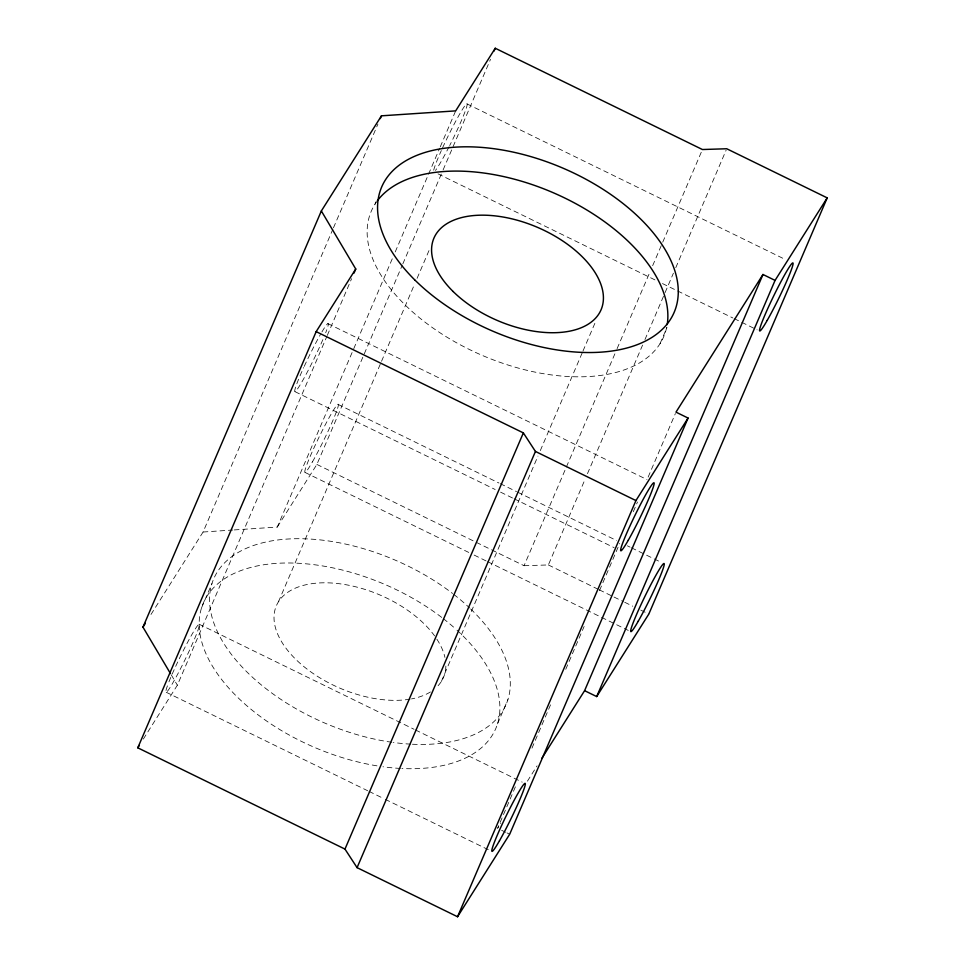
<?xml version="1.0" encoding="UTF-8"?>
<svg xmlns="http://www.w3.org/2000/svg" width="965" height="965" viewBox="0 0 965 965"><rect width="100%" height="100%" fill="white"/><g stroke="black" fill="none" stroke-linecap="round" stroke-linejoin="round"><path stroke-width="0.72" stroke-dasharray="4.83 3.62" d="M150.986 614.464L203.084 532.017L332.865 229.212M333.456 227.824L377.906 124.123M201.552 607.829L211.962 583.56M374.939 204.266L376.097 201.564M143.339 739.045L177.367 685.186L326.713 336.749M327.304 335.374L351.598 278.68M234.254 529.93L277.293 527.059L353.154 350.078M353.745 348.703L392.852 257.438M395.228 251.913L439.678 148.212M440.269 146.825L455.673 110.879M277.293 527.059L316.882 464.43L402.212 265.327M402.803 263.952L442.513 171.312M443.104 169.924L490.51 59.311M278.475 601.762L380.946 362.659M381.537 361.272L414.709 283.879M417.085 278.354L429.522 249.332M441.391 681.399L537.951 456.119M540.316 450.595L582.378 352.466M582.969 351.079L595.996 320.682M316.882 464.43L524.067 565.707L616.514 350.018M617.105 348.63L650.289 271.201M652.666 265.665L662.147 243.542M662.738 242.167L702.436 149.527M524.067 565.707L548.361 564.947L585.104 479.219M587.468 473.682L642.581 345.096M644.958 339.571L664.511 293.939M665.102 292.564L673.401 273.204M675.777 267.667L726.138 150.142M660.06 343.637L666.996 327.449M497.506 723.871L507.904 699.601M515.382 786.849L497.602 828.32L500.823 823.229M531.98 748.128L550.943 703.883M565.755 669.312L584.127 626.454M599.542 590.508L619.687 543.488M633.317 511.691L637.467 502.017M648.13 477.12L675.391 413.527M527.409 781.168L537.071 765.872M203.084 532.017L232.77 530.026M442.597 147.754A37.888 2.798 -64 0 1 466.819 103.798L785.908 259.778M438.026 173.857L655.718 280.26M662.473 283.565L732.785 317.931M734.136 318.595L757.115 329.837M327.895 323.613L646.996 479.581M338.015 404.371L498.917 483.019M500.268 483.67L516.492 491.607M517.843 492.271L616.551 540.509M627.359 545.804L630.061 547.119M631.424 547.782L661.17 562.33M295.061 391.694L495.166 489.508M500.57 492.15L512.741 498.097M514.092 498.76L614.15 547.662M548.361 564.947L597.926 589.169M599.265 589.832L612.666 596.37M614.005 597.033L623.378 601.617M624.717 602.269L632.75 606.201M640.796 610.121L648.83 614.054M305.109 472.464L468.713 552.426M474.129 555.068L486.3 561.027M487.651 561.678L628.263 630.422M199.067 624.186L414.057 729.275M415.408 729.938L522.222 782.145M501.631 830.286L505.66 832.264M507.011 832.916L509.689 834.23M166.233 692.267L367.689 790.745M369.04 791.397L383.913 798.67M385.264 799.334L489.376 850.225M171.251 674.861L177.367 685.186M457.012 630.205A159.116 88.744 23.2 0 1 401.898 768.514M400.379 768.429A159.116 88.744 23.2 0 1 382.96 766.753M376.989 765.848A159.116 88.744 23.2 0 1 203.47 602.739A159.116 88.744 23.2 0 1 442.163 617.757M443.309 618.637A159.116 88.744 23.2 0 1 455.902 629.192M321.936 331.924A37.888 2.798 -64 0 1 325.688 332.768M322.865 339.632A37.888 2.798 -64 0 1 297.715 388.654A37.888 2.798 -64 0 1 303.685 367.569M304.24 366.362A37.888 2.798 -64 0 1 320.501 334.397M466.819 103.798A37.888 2.798 -64 0 1 449.69 145.534M449.063 146.764A37.888 2.798 -64 0 1 435.48 170.419M433.707 170.214A37.888 2.798 -64 0 1 441.331 150.552M168.935 681.869A37.888 2.798 -64 0 1 197.825 625.32A37.888 2.798 -64 0 1 181.649 666.501A37.888 2.798 -64 0 1 168.453 683.111M470.679 608.987A159.116 88.744 23.2 0 1 412.308 744.232M410.776 744.148A159.116 88.744 23.2 0 1 393.358 742.471M391.874 742.266A159.116 88.744 23.2 0 1 213.349 579.7A159.116 88.744 23.2 0 1 452.573 593.475M453.707 594.356A159.116 88.744 23.2 0 1 469.605 607.962M445.854 666.103A90.927 50.711 23.2 0 1 438.098 685.693M430.414 691.965A90.927 50.711 23.2 0 1 411.476 698.913M410.065 699.155A90.927 50.711 23.2 0 1 288.439 651.363A90.927 50.711 23.2 0 1 314.819 583.306A90.927 50.711 23.2 0 1 434.6 635.887M436.856 639.156A90.927 50.711 23.2 0 1 444.925 657.406M666.658 327.509A159.116 88.744 23.2 0 1 481.668 355.144A159.116 88.744 23.2 0 1 376.471 201.987M312.431 461.873A37.888 2.798 -64 0 0 338.365 405.3A37.888 2.798 -64 0 0 313.89 448.062A37.888 2.798 -64 0 0 312.431 461.873"/><path stroke-width="1.45" d="M170.491 673.582L142.965 627.141L321.345 210.961L381.465 115.824L455.673 110.879L495.25 48.25L702.436 149.527L726.742 148.755L827.21 197.873L648.83 614.054L596.684 696.573L584.597 690.675L541.908 758.225M380.282 118.599L381.465 115.824M827.21 197.873L775.064 280.393L762.977 274.482L675.982 412.139L688.069 418.05L509.689 834.23L457.543 916.75L357.074 867.644L344.975 849.091L137.79 747.815L316.17 331.634L355.747 269.006L321.345 210.961M353.974 273.143L355.747 269.006M494.068 51.012L495.25 48.25M344.975 849.091L523.356 432.899L316.17 331.634M357.074 867.644L535.442 451.451L523.356 432.899M457.543 916.75L635.923 500.57L688.069 418.05M584.597 690.675L762.977 274.482M596.684 696.573L775.064 280.393M142.965 627.141L145.365 623.342M137.79 747.815L139.37 745.306M535.442 451.451L635.923 500.57M377.291 200.865A159.116 88.744 23.2 0 1 552.064 192.216A159.116 88.744 23.2 0 1 667.201 324.602M628.312 540.183A37.888 2.798 -64 0 0 654.137 483.755A37.888 2.798 -64 0 0 629.542 526.854A37.888 2.798 -64 0 0 628.312 540.183M767.223 320.368A37.888 2.798 -64 0 0 793.061 263.94A37.888 2.798 -64 0 0 768.454 307.039A37.888 2.798 -64 0 0 767.223 320.368M638.287 621.146A37.888 2.798 -64 0 0 664.222 564.585A37.888 2.798 -64 0 0 639.747 607.347A37.888 2.798 -64 0 0 638.287 621.146M499.484 840.756A37.888 2.798 -64 0 0 525.31 784.328A37.888 2.798 -64 0 0 500.714 827.427A37.888 2.798 -64 0 0 499.484 840.756M415.215 280.357A159.116 88.744 23.2 0 0 670.47 319.355A159.116 88.744 23.2 0 0 498.036 149.298A159.116 88.744 23.2 0 0 415.215 280.357M453.104 291.49A90.927 50.711 23.2 0 0 598.963 313.77A90.927 50.711 23.2 0 0 500.437 216.594A90.927 50.711 23.2 0 0 453.104 291.49"/></g></svg>
